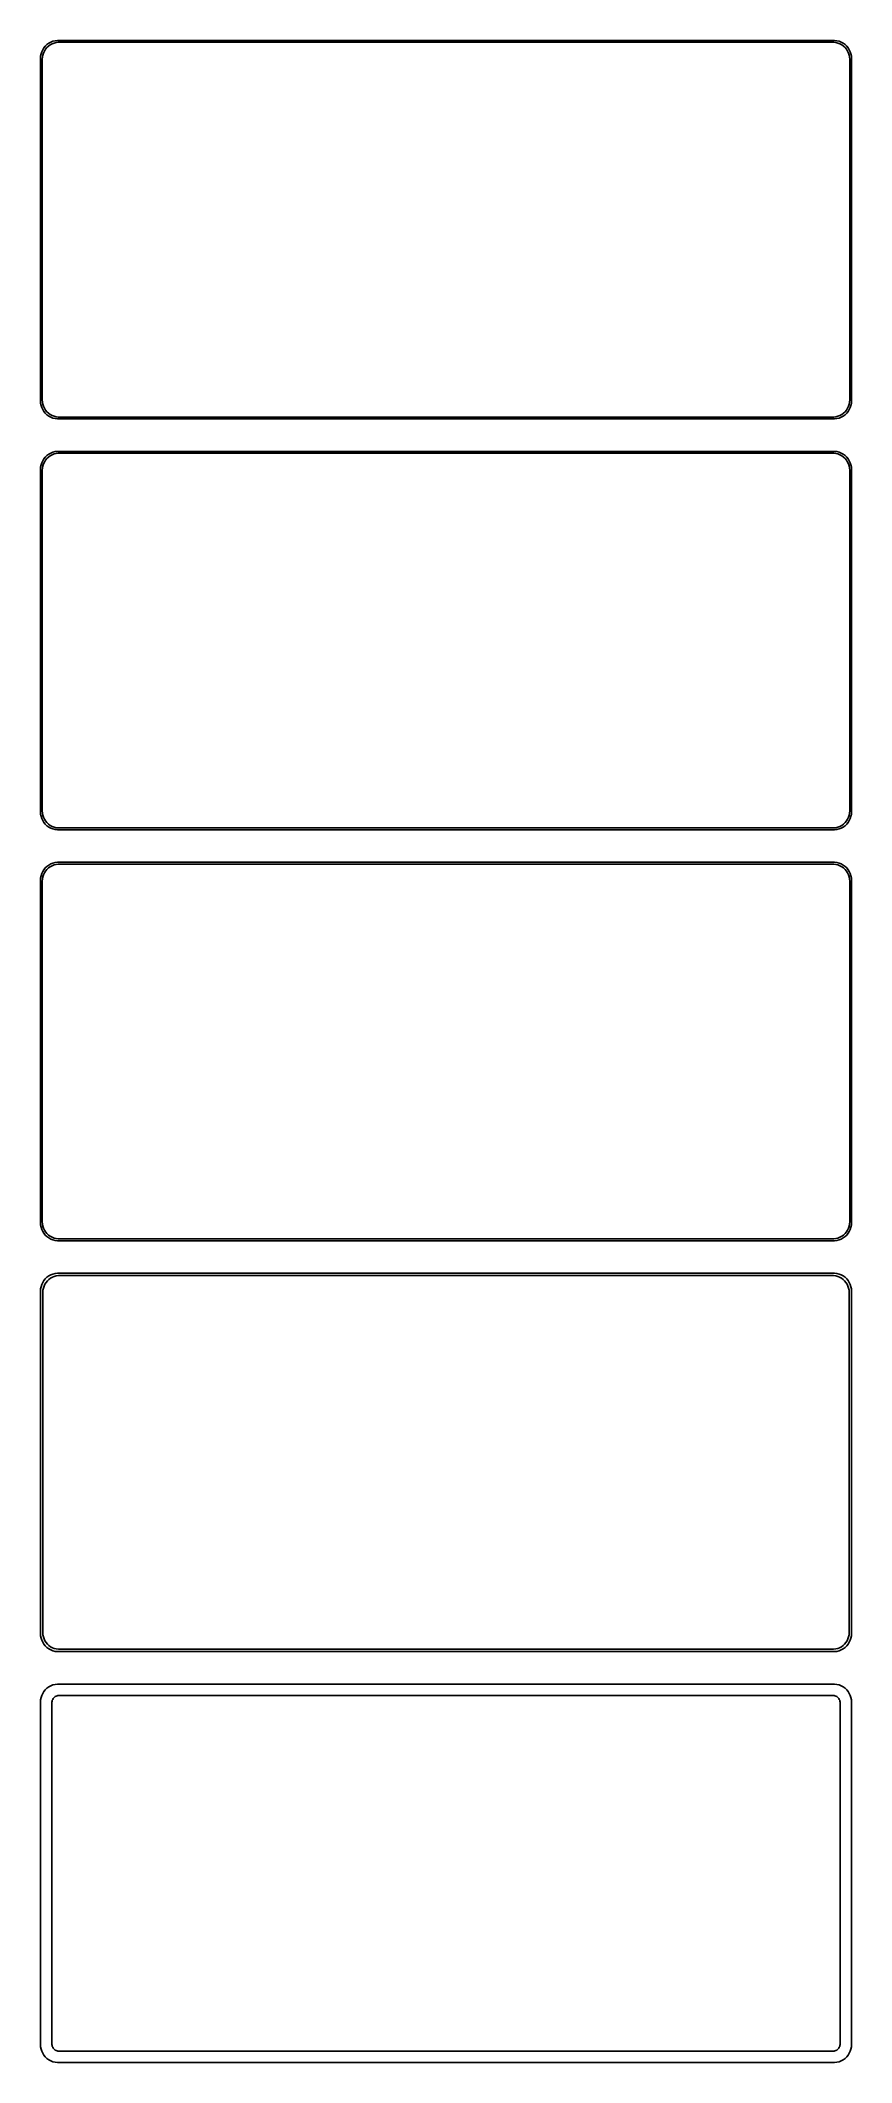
# Model space of a CAD drawing. Header units: metres. Extents: x -112 to 112, y 518 to 1078.
import ezdxf

# ---------------------------------------------------------------- set-up
doc = ezdxf.new("R2010")
doc.units = ezdxf.units.M

msp = doc.modelspace()

# ---------------------------------------------------------------- linework, layer by layer
for p, q in [((-110.687, 1077.35), (-111.145, 1076.92)), ((-110.179, 1077.72), (-110.687, 1077.35)), ((-110.278, 1076.91), (-109.795, 1077.26)), ((-109.629, 1078.02), (-110.179, 1077.72)), ((-109.795, 1077.26), (-109.272, 1077.55)), ((-109.045, 1078.26), (-109.629, 1078.02)), ((-109.272, 1077.55), (-108.718, 1077.77)), ((-108.437, 1078.41), (-109.045, 1078.26)), ((-108.718, 1077.77), (-108.14, 1077.92)), ((-107.814, 1078.49), (-108.437, 1078.41)), ((-108.14, 1077.92), (-107.548, 1077.99)), ((107.814, 1078.49), (-107.814, 1078.49)), ((-107.548, 1077.99), (107.548, 1077.99)), ((107.548, 1077.99), (108.14, 1077.92)), ((108.437, 1078.41), (107.814, 1078.49)), ((108.14, 1077.92), (108.718, 1077.77)), ((109.045, 1078.26), (108.437, 1078.41)), ((108.718, 1077.77), (109.272, 1077.55)), ((109.629, 1078.02), (109.045, 1078.26)), ((109.272, 1077.55), (109.795, 1077.26)), ((110.179, 1077.72), (109.629, 1078.02)), ((109.795, 1077.26), (110.278, 1076.91)), ((110.687, 1077.35), (110.179, 1077.72)), ((111.145, 1076.92), (110.687, 1077.35)), ((-112.461, 1074.13), (-112.5, 1073.5)), ((-112.5, 1073.5), (-112.5, 978.5)), ((-112.343, 1074.74), (-112.461, 1074.13)), ((-112.149, 1075.34), (-112.343, 1074.74)), ((-111.882, 1075.91), (-112.149, 1075.34)), ((-112, 1073.25), (-111.963, 1073.85)), ((-112, 978.75), (-112, 1073.25)), ((-111.963, 1073.85), (-111.851, 1074.43)), ((-111.545, 1076.44), (-111.882, 1075.91)), ((-111.851, 1074.43), (-111.666, 1075)), ((-111.666, 1075), (-111.412, 1075.54)), ((-111.145, 1076.92), (-111.545, 1076.44)), ((-111.412, 1075.54), (-111.093, 1076.04)), ((-111.093, 1076.04), (-110.713, 1076.5)), ((-110.713, 1076.5), (-110.278, 1076.91)), ((110.278, 1076.91), (110.713, 1076.5)), ((110.713, 1076.5), (111.093, 1076.04)), ((111.093, 1076.04), (111.412, 1075.54)), ((111.545, 1076.44), (111.145, 1076.92)), ((111.412, 1075.54), (111.666, 1075)), ((111.882, 1075.91), (111.545, 1076.44)), ((111.666, 1075), (111.851, 1074.43)), ((111.851, 1074.43), (111.963, 1073.85)), ((112.149, 1075.34), (111.882, 1075.91)), ((111.963, 1073.85), (112, 1073.25)), ((112, 1073.25), (112, 978.75)), ((112.343, 1074.74), (112.149, 1075.34)), ((112.461, 1074.13), (112.343, 1074.74)), ((112.5, 1073.5), (112.461, 1074.13)), ((112.5, 978.5), (112.5, 1073.5)), ((-112.5, 978.5), (-112.461, 977.873)), ((-112.461, 977.873), (-112.343, 977.257)), ((-112.343, 977.257), (-112.149, 976.659)), ((-112.149, 976.659), (-111.882, 976.091)), ((-111.963, 978.155), (-112, 978.75)), ((-111.851, 977.569), (-111.963, 978.155)), ((-111.666, 977.001), (-111.851, 977.569)), ((-111.412, 976.462), (-111.666, 977.001)), ((-111.093, 975.958), (-111.412, 976.462)), ((111.412, 976.462), (111.093, 975.958)), ((111.666, 977.001), (111.412, 976.462)), ((111.851, 977.569), (111.666, 977.001)), ((111.963, 978.155), (111.851, 977.569)), ((111.882, 976.091), (112.149, 976.659)), ((112, 978.75), (111.963, 978.155)), ((112.149, 976.659), (112.343, 977.257)), ((112.343, 977.257), (112.461, 977.873)), ((112.461, 977.873), (112.5, 978.5)), ((-111.882, 976.091), (-111.545, 975.561)), ((-111.545, 975.561), (-111.145, 975.077)), ((-111.145, 975.077), (-110.687, 974.647)), ((-110.713, 975.498), (-111.093, 975.958)), ((-110.278, 975.09), (-110.713, 975.498)), ((-110.687, 974.647), (-110.179, 974.278)), ((-109.795, 974.739), (-110.278, 975.09)), ((-110.179, 974.278), (-109.629, 973.976)), ((-109.272, 974.452), (-109.795, 974.739)), ((-109.629, 973.976), (-109.045, 973.745)), ((-108.718, 974.232), (-109.272, 974.452)), ((-109.045, 973.745), (-108.437, 973.589)), ((-108.14, 974.084), (-108.718, 974.232)), ((-108.437, 973.589), (-107.814, 973.51)), ((-107.548, 974.009), (-108.14, 974.084)), ((-107.814, 973.51), (107.814, 973.51)), ((107.548, 974.009), (-107.548, 974.009)), ((108.14, 974.084), (107.548, 974.009)), ((107.814, 973.51), (108.437, 973.589)), ((108.718, 974.232), (108.14, 974.084)), ((108.437, 973.589), (109.045, 973.745)), ((109.272, 974.452), (108.718, 974.232)), ((109.045, 973.745), (109.629, 973.976)), ((109.795, 974.739), (109.272, 974.452)), ((109.629, 973.976), (110.179, 974.278)), ((110.278, 975.09), (109.795, 974.739)), ((110.179, 974.278), (110.687, 974.647)), ((110.713, 975.498), (110.278, 975.09)), ((110.687, 974.647), (111.145, 975.077)), ((111.093, 975.958), (110.713, 975.498)), ((111.145, 975.077), (111.545, 975.561)), ((111.545, 975.561), (111.882, 976.091)), ((-112.461, 960.127), (-112.5, 959.5)), ((-112.5, 959.5), (-112.5, 864.5)), ((-112.343, 960.743), (-112.461, 960.127)), ((-112.149, 961.341), (-112.343, 960.743)), ((-111.882, 961.909), (-112.149, 961.341)), ((-112, 959.25), (-111.963, 959.845)), ((-111.963, 959.845), (-111.851, 960.431)), ((-111.545, 962.439), (-111.882, 961.909)), ((-111.851, 960.431), (-111.666, 960.999)), ((-111.666, 960.999), (-111.412, 961.538)), ((-111.145, 962.923), (-111.545, 962.439)), ((-111.412, 961.538), (-111.093, 962.042)), ((-110.687, 963.353), (-111.145, 962.923)), ((-111.093, 962.042), (-110.713, 962.502)), ((-110.713, 962.502), (-110.278, 962.91)), ((-110.179, 963.722), (-110.687, 963.353)), ((-110.278, 962.91), (-109.795, 963.261)), ((-109.629, 964.024), (-110.179, 963.722)), ((-109.795, 963.261), (-109.272, 963.548)), ((-109.045, 964.255), (-109.629, 964.024)), ((-109.272, 963.548), (-108.718, 963.768)), ((-108.437, 964.411), (-109.045, 964.255)), ((-108.718, 963.768), (-108.14, 963.916)), ((-107.814, 964.49), (-108.437, 964.411)), ((-108.14, 963.916), (-107.548, 963.991)), ((107.814, 964.49), (-107.814, 964.49)), ((-107.548, 963.991), (107.548, 963.991)), ((107.548, 963.991), (108.14, 963.916)), ((108.437, 964.411), (107.814, 964.49)), ((108.14, 963.916), (108.718, 963.768)), ((109.045, 964.255), (108.437, 964.411)), ((108.718, 963.768), (109.272, 963.548)), ((109.629, 964.024), (109.045, 964.255)), ((109.272, 963.548), (109.795, 963.261)), ((110.179, 963.722), (109.629, 964.024)), ((109.795, 963.261), (110.278, 962.91)), ((110.687, 963.353), (110.179, 963.722)), ((110.278, 962.91), (110.713, 962.502)), ((111.145, 962.923), (110.687, 963.353)), ((110.713, 962.502), (111.093, 962.042)), ((111.093, 962.042), (111.412, 961.538)), ((111.545, 962.439), (111.145, 962.923)), ((111.412, 961.538), (111.666, 960.999)), ((111.882, 961.909), (111.545, 962.439)), ((111.666, 960.999), (111.851, 960.431)), ((111.851, 960.431), (111.963, 959.845)), ((112.149, 961.341), (111.882, 961.909)), ((111.963, 959.845), (112, 959.25)), ((112.343, 960.743), (112.149, 961.341)), ((112.461, 960.127), (112.343, 960.743)), ((112.5, 959.5), (112.461, 960.127)), ((112.5, 864.5), (112.5, 959.5)), ((-112, 864.75), (-112, 959.25)), ((112, 959.25), (112, 864.75)), ((-112.5, 864.5), (-112.461, 863.873)), ((-111.963, 864.155), (-112, 864.75)), ((-111.851, 863.569), (-111.963, 864.155)), ((111.963, 864.155), (111.851, 863.569)), ((112, 864.75), (111.963, 864.155)), ((112.461, 863.873), (112.5, 864.5)), ((-112.461, 863.873), (-112.343, 863.257)), ((-112.343, 863.257), (-112.149, 862.659)), ((-112.149, 862.659), (-111.882, 862.091)), ((-111.882, 862.091), (-111.545, 861.561)), ((-111.666, 863.001), (-111.851, 863.569)), ((-111.412, 862.462), (-111.666, 863.001)), ((-111.545, 861.561), (-111.145, 861.077)), ((-111.093, 861.958), (-111.412, 862.462)), ((-111.145, 861.077), (-110.687, 860.647)), ((-110.713, 861.498), (-111.093, 861.958)), ((-110.278, 861.09), (-110.713, 861.498)), ((-110.687, 860.647), (-110.179, 860.278)), ((-109.795, 860.739), (-110.278, 861.09)), ((-110.179, 860.278), (-109.629, 859.976)), ((-109.272, 860.452), (-109.795, 860.739)), ((-109.629, 859.976), (-109.045, 859.745)), ((-108.718, 860.232), (-109.272, 860.452)), ((-109.045, 859.745), (-108.437, 859.589)), ((-108.14, 860.084), (-108.718, 860.232)), ((-108.437, 859.589), (-107.814, 859.51)), ((-107.548, 860.009), (-108.14, 860.084)), ((-107.814, 859.51), (107.814, 859.51)), ((107.548, 860.009), (-107.548, 860.009)), ((108.14, 860.084), (107.548, 860.009)), ((107.814, 859.51), (108.437, 859.589)), ((108.718, 860.232), (108.14, 860.084)), ((108.437, 859.589), (109.045, 859.745)), ((109.272, 860.452), (108.718, 860.232)), ((109.045, 859.745), (109.629, 859.976)), ((109.795, 860.739), (109.272, 860.452)), ((109.629, 859.976), (110.179, 860.278)), ((110.278, 861.09), (109.795, 860.739)), ((110.179, 860.278), (110.687, 860.647)), ((110.713, 861.498), (110.278, 861.09)), ((110.687, 860.647), (111.145, 861.077)), ((111.093, 861.958), (110.713, 861.498)), ((111.412, 862.462), (111.093, 861.958)), ((111.145, 861.077), (111.545, 861.561)), ((111.666, 863.001), (111.412, 862.462)), ((111.545, 861.561), (111.882, 862.091)), ((111.851, 863.569), (111.666, 863.001)), ((111.882, 862.091), (112.149, 862.659)), ((112.149, 862.659), (112.343, 863.257)), ((112.343, 863.257), (112.461, 863.873)), ((-112.149, 847.341), (-112.343, 846.743)), ((-111.882, 847.909), (-112.149, 847.341)), ((-111.545, 848.439), (-111.882, 847.909)), ((-111.666, 846.999), (-111.412, 847.538)), ((-111.145, 848.923), (-111.545, 848.439)), ((-111.412, 847.538), (-111.093, 848.042)), ((-110.687, 849.353), (-111.145, 848.923)), ((-111.093, 848.042), (-110.713, 848.502)), ((-110.713, 848.502), (-110.278, 848.91)), ((-110.179, 849.722), (-110.687, 849.353)), ((-110.278, 848.91), (-109.795, 849.261)), ((-109.629, 850.024), (-110.179, 849.722)), ((-109.795, 849.261), (-109.272, 849.548)), ((-109.045, 850.255), (-109.629, 850.024)), ((-109.272, 849.548), (-108.718, 849.768)), ((-108.437, 850.411), (-109.045, 850.255)), ((-108.718, 849.768), (-108.14, 849.916)), ((-107.814, 850.49), (-108.437, 850.411)), ((-108.14, 849.916), (-107.548, 849.991)), ((107.814, 850.49), (-107.814, 850.49)), ((-107.548, 849.991), (107.548, 849.991)), ((107.548, 849.991), (108.14, 849.916)), ((108.437, 850.411), (107.814, 850.49)), ((108.14, 849.916), (108.718, 849.768)), ((109.045, 850.255), (108.437, 850.411)), ((108.718, 849.768), (109.272, 849.548)), ((109.629, 850.024), (109.045, 850.255)), ((109.272, 849.548), (109.795, 849.261)), ((110.179, 849.722), (109.629, 850.024)), ((109.795, 849.261), (110.278, 848.91)), ((110.687, 849.353), (110.179, 849.722)), ((110.278, 848.91), (110.713, 848.502)), ((111.145, 848.923), (110.687, 849.353)), ((110.713, 848.502), (111.093, 848.042)), ((111.093, 848.042), (111.412, 847.538)), ((111.545, 848.439), (111.145, 848.923)), ((111.412, 847.538), (111.666, 846.999)), ((111.882, 847.909), (111.545, 848.439)), ((112.149, 847.341), (111.882, 847.909)), ((112.343, 846.743), (112.149, 847.341)), ((-112.461, 846.127), (-112.5, 845.5)), ((-112.5, 845.5), (-112.5, 750.5)), ((-112.343, 846.743), (-112.461, 846.127)), ((-112, 845.25), (-111.963, 845.845)), ((-112, 750.75), (-112, 845.25)), ((-111.963, 845.845), (-111.851, 846.431)), ((-111.851, 846.431), (-111.666, 846.999)), ((111.666, 846.999), (111.851, 846.431)), ((111.851, 846.431), (111.963, 845.845)), ((111.963, 845.845), (112, 845.25)), ((112, 845.25), (112, 750.75)), ((112.461, 846.127), (112.343, 846.743)), ((112.5, 845.5), (112.461, 846.127)), ((112.5, 750.5), (112.5, 845.5)), ((-112.5, 750.5), (-112.461, 749.873)), ((-112.461, 749.873), (-112.343, 749.257)), ((-112.343, 749.257), (-112.149, 748.659)), ((-112.149, 748.659), (-111.882, 748.091)), ((-111.963, 750.155), (-112, 750.75)), ((-111.851, 749.569), (-111.963, 750.155)), ((-111.882, 748.091), (-111.545, 747.561)), ((-111.666, 749.001), (-111.851, 749.569)), ((-111.412, 748.462), (-111.666, 749.001)), ((-111.545, 747.561), (-111.145, 747.077)), ((-111.093, 747.958), (-111.412, 748.462)), ((-111.145, 747.077), (-110.687, 746.647)), ((-110.713, 747.498), (-111.093, 747.958)), ((-110.278, 747.09), (-110.713, 747.498)), ((-110.687, 746.647), (-110.179, 746.278)), ((-109.795, 746.739), (-110.278, 747.09)), ((-110.179, 746.278), (-109.629, 745.976)), ((-109.272, 746.452), (-109.795, 746.739)), ((-108.718, 746.232), (-109.272, 746.452)), ((-108.14, 746.084), (-108.718, 746.232)), ((108.718, 746.232), (108.14, 746.084)), ((109.272, 746.452), (108.718, 746.232)), ((109.795, 746.739), (109.272, 746.452)), ((109.629, 745.976), (110.179, 746.278)), ((110.278, 747.09), (109.795, 746.739)), ((110.179, 746.278), (110.687, 746.647)), ((110.713, 747.498), (110.278, 747.09)), ((110.687, 746.647), (111.145, 747.077)), ((111.093, 747.958), (110.713, 747.498)), ((111.412, 748.462), (111.093, 747.958)), ((111.145, 747.077), (111.545, 747.561)), ((111.666, 749.001), (111.412, 748.462)), ((111.545, 747.561), (111.882, 748.091)), ((111.851, 749.569), (111.666, 749.001)), ((111.963, 750.155), (111.851, 749.569)), ((111.882, 748.091), (112.149, 748.659)), ((112, 750.75), (111.963, 750.155)), ((112.149, 748.659), (112.343, 749.257)), ((112.343, 749.257), (112.461, 749.873)), ((112.461, 749.873), (112.5, 750.5)), ((-109.629, 745.976), (-109.045, 745.745)), ((-109.045, 745.745), (-108.437, 745.589)), ((-108.437, 745.589), (-107.814, 745.51)), ((-107.548, 746.009), (-108.14, 746.084)), ((-107.814, 745.51), (107.814, 745.51)), ((107.548, 746.009), (-107.548, 746.009)), ((108.14, 746.084), (107.548, 746.009)), ((107.814, 745.51), (108.437, 745.589)), ((108.437, 745.589), (109.045, 745.745)), ((109.045, 745.745), (109.629, 745.976)), ((-111.145, 734.923), (-111.545, 734.439)), ((-110.687, 735.353), (-111.145, 734.923)), ((-110.179, 735.722), (-110.687, 735.353)), ((-109.629, 736.024), (-110.179, 735.722)), ((-110.168, 734.778), (-109.703, 735.116)), ((-109.703, 735.116), (-109.199, 735.393)), ((-109.045, 736.255), (-109.629, 736.024)), ((-109.199, 735.393), (-108.665, 735.604)), ((-108.437, 736.411), (-109.045, 736.255)), ((-108.665, 735.604), (-108.108, 735.747)), ((-107.814, 736.49), (-108.437, 736.411)), ((-108.108, 735.747), (-107.537, 735.819)), ((107.814, 736.49), (-107.814, 736.49)), ((-107.537, 735.819), (107.537, 735.819)), ((107.537, 735.819), (108.108, 735.747)), ((108.437, 736.411), (107.814, 736.49)), ((108.108, 735.747), (108.665, 735.604)), ((109.045, 736.255), (108.437, 736.411)), ((108.665, 735.604), (109.199, 735.393)), ((109.629, 736.024), (109.045, 736.255)), ((109.199, 735.393), (109.703, 735.116)), ((110.179, 735.722), (109.629, 736.024)), ((109.703, 735.116), (110.168, 734.778)), ((110.687, 735.353), (110.179, 735.722)), ((111.145, 734.923), (110.687, 735.353)), ((111.545, 734.439), (111.145, 734.923)), ((-112.461, 732.127), (-112.5, 731.5)), ((-112.5, 731.5), (-112.5, 636.5)), ((-112.343, 732.743), (-112.461, 732.127)), ((-112.149, 733.341), (-112.343, 732.743)), ((-111.882, 733.909), (-112.149, 733.341)), ((-111.545, 734.439), (-111.882, 733.909)), ((-111.828, 731.25), (-111.792, 731.824)), ((-111.828, 636.75), (-111.828, 731.25)), ((-111.792, 731.824), (-111.685, 732.389)), ((-111.685, 732.389), (-111.507, 732.935)), ((-111.507, 732.935), (-111.262, 733.456)), ((-111.262, 733.456), (-110.954, 733.941)), ((-110.954, 733.941), (-110.588, 734.384)), ((-110.588, 734.384), (-110.168, 734.778)), ((110.168, 734.778), (110.588, 734.384)), ((110.588, 734.384), (110.954, 733.941)), ((110.954, 733.941), (111.262, 733.456)), ((111.262, 733.456), (111.507, 732.935)), ((111.507, 732.935), (111.685, 732.389)), ((111.882, 733.909), (111.545, 734.439)), ((111.685, 732.389), (111.792, 731.824)), ((111.792, 731.824), (111.828, 731.25)), ((111.828, 731.25), (111.828, 636.75)), ((112.149, 733.341), (111.882, 733.909)), ((112.343, 732.743), (112.149, 733.341)), ((112.461, 732.127), (112.343, 732.743)), ((112.5, 731.5), (112.461, 732.127)), ((112.5, 636.5), (112.5, 731.5)), ((-112.5, 636.5), (-112.461, 635.873)), ((-112.461, 635.873), (-112.343, 635.257)), ((-112.343, 635.257), (-112.149, 634.659)), ((-112.149, 634.659), (-111.882, 634.091)), ((-111.882, 634.091), (-111.545, 633.561)), ((-111.792, 636.176), (-111.828, 636.75)), ((-111.685, 635.611), (-111.792, 636.176)), ((-111.507, 635.065), (-111.685, 635.611)), ((-111.262, 634.544), (-111.507, 635.065)), ((-110.954, 634.059), (-111.262, 634.544)), ((-110.588, 633.616), (-110.954, 634.059)), ((110.954, 634.059), (110.588, 633.616)), ((111.262, 634.544), (110.954, 634.059)), ((111.507, 635.065), (111.262, 634.544)), ((111.685, 635.611), (111.507, 635.065)), ((111.545, 633.561), (111.882, 634.091)), ((111.792, 636.176), (111.685, 635.611)), ((111.828, 636.75), (111.792, 636.176)), ((111.882, 634.091), (112.149, 634.659)), ((112.149, 634.659), (112.343, 635.257)), ((112.343, 635.257), (112.461, 635.873)), ((112.461, 635.873), (112.5, 636.5)), ((-111.545, 633.561), (-111.145, 633.077)), ((-111.145, 633.077), (-110.687, 632.647)), ((-110.687, 632.647), (-110.179, 632.278)), ((-110.168, 633.222), (-110.588, 633.616)), ((-110.179, 632.278), (-109.629, 631.976)), ((-109.703, 632.884), (-110.168, 633.222)), ((-109.199, 632.607), (-109.703, 632.884)), ((-109.629, 631.976), (-109.045, 631.745)), ((-108.665, 632.396), (-109.199, 632.607)), ((-109.045, 631.745), (-108.437, 631.589)), ((-108.108, 632.253), (-108.665, 632.396)), ((-108.437, 631.589), (-107.814, 631.51)), ((-107.537, 632.181), (-108.108, 632.253)), ((-107.814, 631.51), (107.814, 631.51)), ((107.537, 632.181), (-107.537, 632.181)), ((108.108, 632.253), (107.537, 632.181)), ((107.814, 631.51), (108.437, 631.589)), ((108.665, 632.396), (108.108, 632.253)), ((108.437, 631.589), (109.045, 631.745)), ((109.199, 632.607), (108.665, 632.396)), ((109.045, 631.745), (109.629, 631.976)), ((109.703, 632.884), (109.199, 632.607)), ((109.629, 631.976), (110.179, 632.278)), ((110.168, 633.222), (109.703, 632.884)), ((110.588, 633.616), (110.168, 633.222)), ((110.179, 632.278), (110.687, 632.647)), ((110.687, 632.647), (111.145, 633.077)), ((111.145, 633.077), (111.545, 633.561)), ((-112.461, 618.127), (-112.5, 617.5)), ((-112.5, 617.5), (-112.5, 522.5)), ((-112.343, 618.743), (-112.461, 618.127)), ((-112.149, 619.341), (-112.343, 618.743)), ((-111.882, 619.909), (-112.149, 619.341)), ((-111.545, 620.439), (-111.882, 619.909)), ((-111.145, 620.923), (-111.545, 620.439)), ((-110.687, 621.353), (-111.145, 620.923)), ((-110.179, 621.722), (-110.687, 621.353)), ((-109.629, 622.024), (-110.179, 621.722)), ((-109.045, 622.255), (-109.629, 622.024)), ((-109.36, 617.25), (-109.343, 617.514)), ((-109.36, 522.75), (-109.36, 617.25)), ((-109.343, 617.514), (-109.293, 617.775)), ((-109.293, 617.775), (-109.211, 618.027)), ((-109.211, 618.027), (-109.099, 618.266)), ((-109.099, 618.266), (-108.957, 618.49)), ((-108.437, 622.411), (-109.045, 622.255)), ((-108.957, 618.49), (-108.788, 618.694)), ((-108.788, 618.694), (-108.595, 618.875)), ((-108.595, 618.875), (-108.38, 619.031)), ((-107.814, 622.49), (-108.437, 622.411)), ((-108.38, 619.031), (-108.148, 619.159)), ((-108.148, 619.159), (-107.902, 619.256)), ((-107.902, 619.256), (-107.645, 619.322)), ((107.814, 622.49), (-107.814, 622.49)), ((-107.645, 619.322), (-107.382, 619.355)), ((-107.382, 619.355), (107.382, 619.355)), ((107.382, 619.355), (107.645, 619.322)), ((107.645, 619.322), (107.902, 619.256)), ((108.437, 622.411), (107.814, 622.49)), ((107.902, 619.256), (108.148, 619.159)), ((108.148, 619.159), (108.38, 619.031)), ((108.38, 619.031), (108.595, 618.875)), ((109.045, 622.255), (108.437, 622.411)), ((108.595, 618.875), (108.788, 618.694)), ((108.788, 618.694), (108.957, 618.49)), ((108.957, 618.49), (109.099, 618.266)), ((109.629, 622.024), (109.045, 622.255)), ((109.099, 618.266), (109.211, 618.027)), ((109.211, 618.027), (109.293, 617.775)), ((109.293, 617.775), (109.343, 617.514)), ((109.343, 617.514), (109.36, 617.25)), ((109.36, 617.25), (109.36, 522.75)), ((110.179, 621.722), (109.629, 622.024)), ((110.687, 621.353), (110.179, 621.722)), ((111.145, 620.923), (110.687, 621.353)), ((111.545, 620.439), (111.145, 620.923)), ((111.882, 619.909), (111.545, 620.439)), ((112.149, 619.341), (111.882, 619.909)), ((112.343, 618.743), (112.149, 619.341)), ((112.461, 618.127), (112.343, 618.743)), ((112.5, 617.5), (112.461, 618.127)), ((112.5, 522.5), (112.5, 617.5)), ((-112.5, 522.5), (-112.461, 521.873)), ((-112.461, 521.873), (-112.343, 521.257)), ((-109.343, 522.486), (-109.36, 522.75)), ((-109.293, 522.225), (-109.343, 522.486)), ((-109.211, 521.973), (-109.293, 522.225)), ((-109.099, 521.734), (-109.211, 521.973)), ((-108.957, 521.51), (-109.099, 521.734)), ((109.099, 521.734), (108.957, 521.51)), ((109.211, 521.973), (109.099, 521.734)), ((109.293, 522.225), (109.211, 521.973)), ((109.343, 522.486), (109.293, 522.225)), ((109.36, 522.75), (109.343, 522.486)), ((112.343, 521.257), (112.461, 521.873)), ((112.461, 521.873), (112.5, 522.5)), ((-112.343, 521.257), (-112.149, 520.659)), ((-112.149, 520.659), (-111.882, 520.091)), ((-111.882, 520.091), (-111.545, 519.561)), ((-111.545, 519.561), (-111.145, 519.077)), ((-111.145, 519.077), (-110.687, 518.647)), ((-110.687, 518.647), (-110.179, 518.278)), ((-110.179, 518.278), (-109.629, 517.976)), ((-109.629, 517.976), (-109.045, 517.745)), ((-109.045, 517.745), (-108.437, 517.589)), ((-108.788, 521.306), (-108.957, 521.51)), ((-108.595, 521.125), (-108.788, 521.306)), ((-108.38, 520.969), (-108.595, 521.125)), ((-108.437, 517.589), (-107.814, 517.51)), ((-108.148, 520.841), (-108.38, 520.969)), ((-107.902, 520.744), (-108.148, 520.841)), ((-107.645, 520.678), (-107.902, 520.744)), ((-107.814, 517.51), (107.814, 517.51)), ((-107.382, 520.645), (-107.645, 520.678)), ((107.382, 520.645), (-107.382, 520.645)), ((107.645, 520.678), (107.382, 520.645)), ((107.902, 520.744), (107.645, 520.678)), ((107.814, 517.51), (108.437, 517.589)), ((108.148, 520.841), (107.902, 520.744)), ((108.38, 520.969), (108.148, 520.841)), ((108.595, 521.125), (108.38, 520.969)), ((108.437, 517.589), (109.045, 517.745)), ((108.788, 521.306), (108.595, 521.125)), ((108.957, 521.51), (108.788, 521.306)), ((109.045, 517.745), (109.629, 517.976)), ((109.629, 517.976), (110.179, 518.278)), ((110.179, 518.278), (110.687, 518.647)), ((110.687, 518.647), (111.145, 519.077)), ((111.145, 519.077), (111.545, 519.561)), ((111.545, 519.561), (111.882, 520.091)), ((111.882, 520.091), (112.149, 520.659)), ((112.149, 520.659), (112.343, 521.257))]:
    msp.add_line(p, q)

doc.saveas('drawing.dxf')
